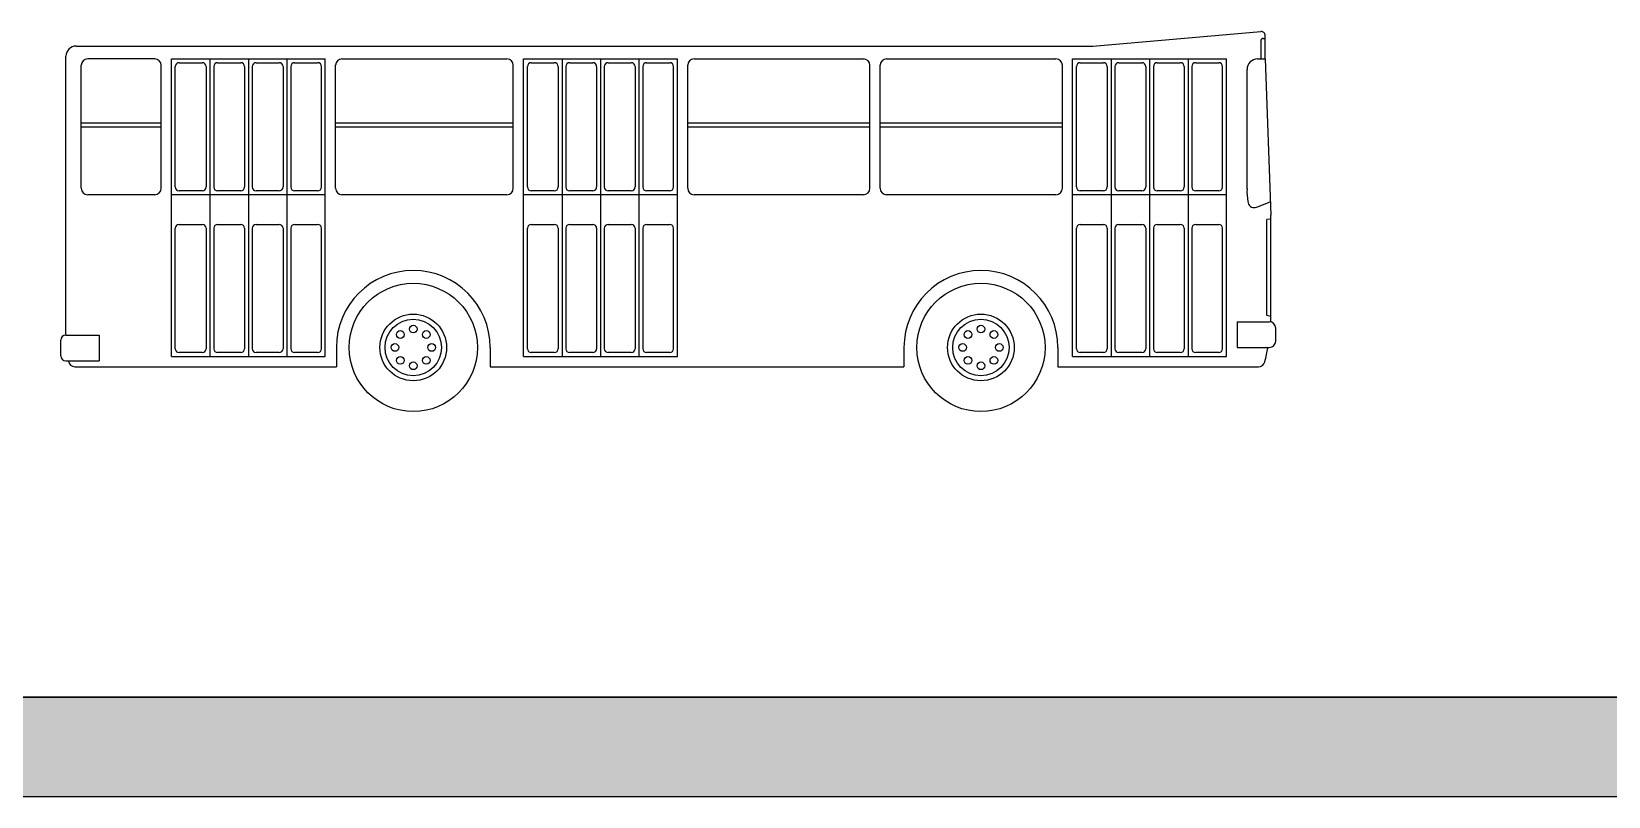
# Model space of a CAD drawing. Header units: millimetres. Extents: x 35403 to 155690, y 202798 to 276657.
# Drawn here: x 45888 to 58186, y 202798 to 208761 of the extents above; entities that cross this region are included whole.
import ezdxf

# ---------------------------------------------------------------- set-up
doc = ezdxf.new("R2010")
doc.units = ezdxf.units.MM
doc.layers.add('www.cad-blocks.net', color=7, linetype='Continuous')

# ---------------------------------------------------------------- blocks, each defined once
blk = doc.blocks.new('A$C30BA2766')
for p, q in [((8049, 2850), (9360, 2962)), ((120, 2850), (8049, 2850)), ((9358, 2889), (9358, 2750)), ((9378, 2909), (9393, 2909)), ((9393, 2750), (9393, 2932)), ((40, 596), (40, 2770)), ((733, 2750), (210, 2750)), ((863, 2750), (2063, 2750)), ((863, 430), (863, 2750)), ((923, 2720), (1103, 2720)), ((1163, 2750), (1163, 430)), ((1223, 2720), (1403, 2720)), ((1463, 2750), (1463, 430)), ((1523, 2720), (1703, 2720)), ((1763, 2750), (1763, 430)), ((1823, 2720), (2003, 2720)), ((2063, 430), (2063, 2750)), ((2193, 2750), (3479, 2750)), ((3609, 430), (3609, 2750)), ((3609, 2750), (4809, 2750)), ((3669, 2720), (3849, 2720)), ((3909, 2750), (3909, 430)), ((3969, 2720), (4149, 2720)), ((4209, 2750), (4209, 430)), ((4269, 2720), (4449, 2720)), ((4509, 2750), (4509, 430)), ((4569, 2720), (4749, 2720)), ((4809, 430), (4809, 2750)), ((4939, 2750), (6260, 2750)), ((6440, 2750), (7761, 2750)), ((7891, 2750), (9091, 2750)), ((7891, 430), (7891, 2750)), ((7951, 2720), (8131, 2720)), ((8191, 2750), (8191, 430)), ((8251, 2720), (8431, 2720)), ((8491, 2750), (8491, 430)), ((8551, 2720), (8731, 2720)), ((8791, 2750), (8791, 430)), ((8851, 2720), (9031, 2720)), ((9091, 430), (9091, 2750)), ((9334, 2750), (9393, 2750)), ((9393, 2750), (9436, 1530)), ((160, 1741), (160, 2700)), ((783, 1741), (783, 2700)), ((893, 1751), (893, 2690)), ((1133, 2690), (1133, 1751)), ((1193, 2690), (1193, 1751)), ((1433, 2690), (1433, 1751)), ((1493, 2690), (1493, 1751)), ((1733, 2690), (1733, 1751)), ((1793, 2690), (1793, 1751)), ((2033, 1751), (2033, 2690)), ((2143, 1741), (2143, 2700)), ((3529, 1741), (3529, 2700)), ((3639, 1751), (3639, 2690)), ((3879, 2690), (3879, 1751)), ((3939, 2690), (3939, 1751)), ((4179, 2690), (4179, 1751)), ((4239, 2690), (4239, 1751)), ((4479, 2690), (4479, 1751)), ((4539, 2690), (4539, 1751)), ((4779, 1751), (4779, 2690)), ((4889, 1741), (4889, 2700)), ((6310, 1741), (6310, 2700)), ((6390, 1741), (6390, 2700)), ((7811, 1741), (7811, 2700)), ((7921, 1751), (7921, 2690)), ((8161, 2690), (8161, 1751)), ((8221, 2690), (8221, 1751)), ((8461, 2690), (8461, 1751)), ((8521, 2690), (8521, 1751)), ((8761, 2690), (8761, 1751)), ((8821, 2690), (8821, 1751)), ((9061, 1751), (9061, 2690)), ((9251, 2667), (9251, 1735)), ((160, 2250), (783, 2250)), ((160, 2220), (783, 2220)), ((2143, 2250), (3529, 2250)), ((2143, 2220), (3529, 2220)), ((4889, 2250), (6310, 2250)), ((4889, 2220), (6310, 2220)), ((6390, 2250), (7811, 2250)), ((6390, 2220), (7811, 2220)), ((733, 1691), (210, 1691)), ((2063, 1691), (863, 1691)), ((1103, 1721), (923, 1721)), ((1403, 1721), (1223, 1721)), ((1703, 1721), (1523, 1721)), ((2003, 1721), (1823, 1721)), ((3479, 1691), (2193, 1691)), ((4809, 1691), (3609, 1691)), ((3849, 1721), (3669, 1721)), ((4149, 1721), (3969, 1721)), ((4449, 1721), (4269, 1721)), ((4749, 1721), (4569, 1721)), ((6260, 1691), (4939, 1691)), ((7761, 1691), (6440, 1691)), ((9091, 1691), (7891, 1691)), ((8131, 1721), (7951, 1721)), ((8431, 1721), (8251, 1721)), ((8731, 1721), (8551, 1721)), ((9031, 1721), (8851, 1721)), ((9333, 1597), (9432, 1635)), ((9436, 1501), (9406, 1498)), ((9406, 750), (9406, 1498)), ((9436, 699), (9436, 1530)), ((893, 490), (893, 1429)), ((923, 1459), (1103, 1459)), ((1133, 1429), (1133, 490)), ((1193, 1429), (1193, 490)), ((1223, 1459), (1403, 1459)), ((1433, 1429), (1433, 490)), ((1493, 1429), (1493, 490)), ((1523, 1459), (1703, 1459)), ((1733, 1429), (1733, 490)), ((1793, 1429), (1793, 490)), ((1823, 1459), (2003, 1459)), ((2033, 490), (2033, 1429)), ((3639, 490), (3639, 1429)), ((3669, 1459), (3849, 1459)), ((3879, 1429), (3879, 490)), ((3939, 1429), (3939, 490)), ((3969, 1459), (4149, 1459)), ((4179, 1429), (4179, 490)), ((4239, 1429), (4239, 490)), ((4269, 1459), (4449, 1459)), ((4479, 1429), (4479, 490)), ((4539, 1429), (4539, 490)), ((4569, 1459), (4749, 1459)), ((4779, 490), (4779, 1429)), ((7921, 490), (7921, 1429)), ((7951, 1459), (8131, 1459)), ((8161, 1429), (8161, 490)), ((8221, 1429), (8221, 490)), ((8251, 1459), (8431, 1459)), ((8461, 1429), (8461, 490)), ((8521, 1429), (8521, 490)), ((8551, 1459), (8731, 1459)), ((8761, 1429), (8761, 490)), ((8821, 1429), (8821, 490)), ((8851, 1459), (9031, 1459)), ((9061, 490), (9061, 1429)), ((9436, 742), (9406, 750)), ((9175, 700), (9425, 700)), ((9175, 700), (9175, 500)), ((9475, 550), (9475, 650)), ((0, 436), (0, 556)), ((40, 596), (300, 596)), ((300, 596), (300, 396)), ((2149, 500), (2149, 350)), ((3349, 500), (3349, 350)), ((6576, 500), (6576, 350)), ((7776, 500), (7776, 350)), ((9175, 500), (9425, 500)), ((40, 396), (300, 396)), ((863, 430), (2063, 430)), ((1103, 460), (923, 460)), ((1403, 460), (1223, 460)), ((1703, 460), (1523, 460)), ((2003, 460), (1823, 460)), ((3609, 430), (4809, 430)), ((3849, 460), (3669, 460)), ((4149, 460), (3969, 460)), ((4449, 460), (4269, 460)), ((4749, 460), (4569, 460)), ((7891, 430), (9091, 430)), ((8131, 460), (7951, 460)), ((8431, 460), (8251, 460)), ((8731, 460), (8551, 460)), ((9031, 460), (8851, 460)), ((109, 350), (2149, 350)), ((3349, 350), (6576, 350)), ((7776, 350), (9341, 350))]:
    blk.add_line(p, q)
for centre, radius in [((2749, 500), 500), ((7176, 500), 500), ((2749, 500), 260), ((7176, 500), 260), ((2749, 500), 220), ((2648, 601), 30), ((2749, 643), 30), ((2850, 601), 30), ((7176, 500), 220), ((7075, 601), 30), ((7176, 643), 30), ((7277, 601), 30), ((2606, 500), 30), ((2892, 500), 30), ((7033, 500), 30), ((7319, 500), 30), ((2648, 399), 30), ((2749, 357), 30), ((2850, 399), 30), ((7075, 399), 30), ((7176, 357), 30), ((7277, 399), 30)]:
    blk.add_circle(centre, radius)
for centre, radius, start, end in [((9363, 2932), 30, 0, 97.08), ((120, 2770), 80, 90, 180), ((9378, 2889), 20, 90, 180), ((210, 2700), 50, 90, 180), ((733, 2700), 50, 0, 90), ((923, 2690), 30, 90, 180), ((1103, 2690), 30, 0, 90), ((1223, 2690), 30, 90, 180), ((1403, 2690), 30, 0, 90), ((1523, 2690), 30, 90, 180), ((1703, 2690), 30, 0, 90), ((1823, 2690), 30, 90, 180), ((2003, 2690), 30, 0, 90), ((2193, 2700), 50, 90, 180), ((3479, 2700), 50, 0, 90), ((3669, 2690), 30, 90, 180), ((3849, 2690), 30, 0, 90), ((3969, 2690), 30, 90, 180), ((4149, 2690), 30, 0, 90), ((4269, 2690), 30, 90, 180), ((4449, 2690), 30, 0, 90), ((4569, 2690), 30, 90, 180), ((4749, 2690), 30, 0, 90), ((4939, 2700), 50, 90, 180), ((6260, 2700), 50, 0, 90), ((6440, 2700), 50, 90, 180), ((7761, 2700), 50, 0, 90), ((7951, 2690), 30, 90, 180), ((8131, 2690), 30, 0, 90), ((8251, 2690), 30, 90, 180), ((8431, 2690), 30, 0, 90), ((8551, 2690), 30, 90, 180), ((8731, 2690), 30, 0, 90), ((8851, 2690), 30, 90, 180), ((9031, 2690), 30, 0, 90), ((9334, 2667), 82.5, 90, 180), ((210, 1741), 50, 180, 270), ((733, 1741), 50, 270, 0), ((923, 1751), 30, 180, 270), ((1103, 1751), 30, 270, 0), ((1223, 1751), 30, 180, 270), ((1403, 1751), 30, 270, 0), ((1523, 1751), 30, 180, 270), ((1703, 1751), 30, 270, 0), ((1823, 1751), 30, 180, 270), ((2003, 1751), 30, 270, 0), ((2193, 1741), 50, 180, 270), ((3479, 1741), 50, 270, 0), ((3669, 1751), 30, 180, 270), ((3849, 1751), 30, 270, 0), ((3969, 1751), 30, 180, 270), ((4149, 1751), 30, 270, 0), ((4269, 1751), 30, 180, 270), ((4449, 1751), 30, 270, 0), ((4569, 1751), 30, 180, 270), ((4749, 1751), 30, 270, 0), ((4939, 1741), 50, 180, 270), ((6260, 1741), 50, 270, 0), ((6440, 1741), 50, 180, 270), ((7761, 1741), 50, 270, 0), ((7951, 1751), 30, 180, 270), ((8131, 1751), 30, 270, 0), ((8251, 1751), 30, 180, 270), ((8431, 1751), 30, 270, 0), ((8551, 1751), 30, 180, 270), ((8731, 1751), 30, 270, 0), ((8851, 1751), 30, 180, 270), ((9031, 1751), 30, 270, 0), ((9762, 1716), 511, 177.8357, 188.8274), ((9325, 1648), 69.2, 188.8274, 226.4603), ((9297, 1618), 27.4, 226.4603, 269.9333), ((9297, 1691), 101, 269.9333, 290.9477), ((923, 1429), 30, 90, 180), ((1103, 1429), 30, 0, 90), ((1223, 1429), 30, 90, 180), ((1403, 1429), 30, 0, 90), ((1523, 1429), 30, 90, 180), ((1703, 1429), 30, 0, 90), ((1823, 1429), 30, 90, 180), ((2003, 1429), 30, 0, 90), ((3669, 1429), 30, 90, 180), ((3849, 1429), 30, 0, 90), ((3969, 1429), 30, 90, 180), ((4149, 1429), 30, 0, 90), ((4269, 1429), 30, 90, 180), ((4449, 1429), 30, 0, 90), ((4569, 1429), 30, 90, 180), ((4749, 1429), 30, 0, 90), ((7951, 1429), 30, 90, 180), ((8131, 1429), 30, 0, 90), ((8251, 1429), 30, 90, 180), ((8431, 1429), 30, 0, 90), ((8551, 1429), 30, 90, 180), ((8731, 1429), 30, 0, 90), ((8851, 1429), 30, 90, 180), ((9031, 1429), 30, 0, 90), ((2749, 500), 600, 0, 180), ((7176, 500), 600, 0, 180), ((9425, 650), 50, 0, 90), ((40, 556), 40, 90, 180), ((6495, 1094), 2980, 346.2912, 348.4952), ((9425, 550), 50, 270, 0), ((40, 436), 40, 180, 270), ((109, 400), 50, 184.883, 270), ((923, 490), 30, 180, 270), ((1103, 490), 30, 270, 0), ((1223, 490), 30, 180, 270), ((1403, 490), 30, 270, 0), ((1523, 490), 30, 180, 270), ((1703, 490), 30, 270, 0), ((1823, 490), 30, 180, 270), ((2003, 490), 30, 270, 0), ((3669, 490), 30, 180, 270), ((3849, 490), 30, 270, 0), ((3969, 490), 30, 180, 270), ((4149, 490), 30, 270, 0), ((4269, 490), 30, 180, 270), ((4449, 490), 30, 270, 0), ((4569, 490), 30, 180, 270), ((4749, 490), 30, 270, 0), ((7951, 490), 30, 180, 270), ((8131, 490), 30, 270, 0), ((8251, 490), 30, 180, 270), ((8431, 490), 30, 270, 0), ((8551, 490), 30, 180, 270), ((8731, 490), 30, 270, 0), ((8851, 490), 30, 180, 270), ((9031, 490), 30, 270, 0), ((9341, 400), 50, 270, 346.2912)]:
    blk.add_arc(centre, radius, start, end)
blk = doc.blocks.new('FORMAT')
at = {"layer": 'www.cad-blocks.net', "true_color": 0x546d8e}
h = blk.add_hatch(color=155, dxfattribs=at)
h.set_gradient(color1=(68, 68, 68), color2=(84, 109, 142), tint=1)
h.paths.add_polyline_path([(39877, 203573), (39877, 202798), (155690, 202798), (155690, 203573)])
at = {"layer": 'www.cad-blocks.net', "color": 155, "true_color": 0x546d8e}
for p, q in [((155690, 203573), (39877, 203573)), ((39877, 203573), (155690, 203573)), ((39877, 203573), (155690, 203573)), ((39877, 203573), (155690, 203573)), ((39877, 202798), (155690, 202798))]:
    blk.add_line(p, q, dxfattribs=at)

msp = doc.modelspace()

# ---------------------------------------------------------------- block references
msp.add_blockref('A$C30BA2766', (46116, 205798))
at = {"layer": 'www.cad-blocks.net'}
msp.add_blockref('FORMAT', (0, 0), dxfattribs=at)

doc.saveas('drawing.dxf')
